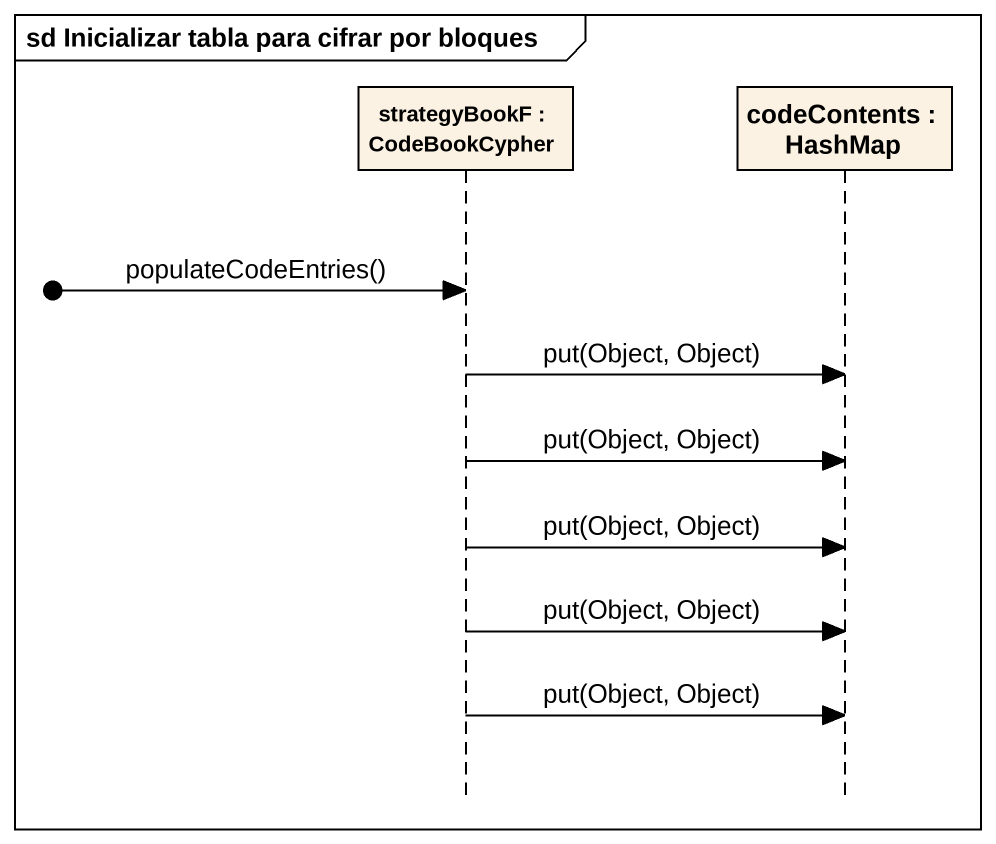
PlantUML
@startuml
mainframe sd Inicializar tabla para cifrar por bloques
hide footbox
participant "strategyBookF : CodeBookCypher" as strategyBookF
participant "codeContents : HashMap" as codeContents

[o-> strategyBookF : populateCodeEntries()
strategyBookF -> codeContents : put(Object, Object)
strategyBookF -> codeContents : put(Object, Object)
strategyBookF -> codeContents : put(Object, Object)
strategyBookF -> codeContents : put(Object, Object)
strategyBookF -> codeContents : put(Object, Object)
@enduml
